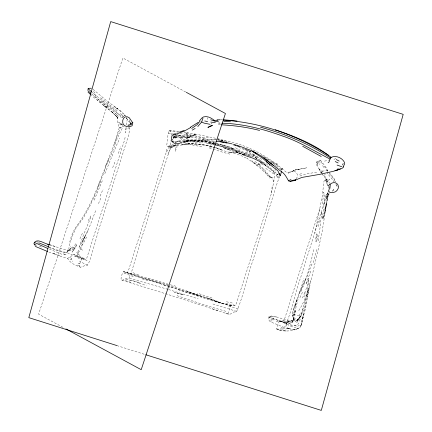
<?xml version="1.0" encoding="UTF-8"?>
<svg xmlns="http://www.w3.org/2000/svg" width="432" height="432" viewBox="0 0 432 432"><rect width="100%" height="100%" fill="white"/><g stroke="black" fill="none" stroke-linecap="round" stroke-linejoin="round"><path stroke-width="0.32" stroke-dasharray="2.16 1.62" d="M328.747 188.168L328.768 186.003M324.108 204.358L324.297 197.932L323.541 192.218L326.333 198.52L324.108 204.358L322.315 219.321L321.646 211.55L320.171 226.87L317.979 242.12M310.727 271.156L305.915 284.369L308.891 278.397L307.53 285.044L305.057 291.902L304.819 299.095L302.033 305.149L298.625 310.905M337.225 186.473L336.323 185.495L336.382 183.929M177.001 145.714L176.904 147.512L175.257 151.308L175.721 144.715L177.001 145.714L177.692 144.655M296.903 320.285L301.374 315.565L296.903 320.285L295.018 321.597L297.049 322.234L297.54 320.56L301.887 313.108L308.264 288.295C304.765 298.777 306.169 312.736 296.903 320.285L294.035 320.544L292.642 315.949L292.928 310.662L299.619 292.016L306.045 278.057L299.516 293.204L294.808 312.104L294.241 319.253L292.07 322.483L290.077 323.455L286.421 323.131L280.433 321.349L279.947 320.873L279.261 321.268L277.047 326.975L276.723 328.871L277.063 329.643C284.656 331.943 293.485 331.441 300.245 327.294L301.849 323.239L302.373 319.788L303.75 314.491L302.011 321.532L305.532 308.362L310.376 280.449M318.74 226.535L319.297 218.711M301.282 324.702L301.849 323.239L300.245 327.294L301.282 324.702L301.579 320.846L305.338 307.865L308.842 280.006M126.274 124.956L127.418 118.346M295.472 318.508L294.035 320.544C289.413 318.767 284.013 324.292 287.982 328.174L291.2 329.173L285.125 327.839L271.015 322.051L269.822 321.327L268.564 319.475L268.65 317.023C270.27 315.614 272.317 316.445 273.785 317.606L272.813 320.911L270.324 320.976M72.257 246.872L72.009 249.232L70.859 250.436L67.111 250.317L68.758 250.355L72.257 246.872L73.975 247.504L74.66 248.308M215.487 301.234L223.025 303.642L215.487 301.234C221.794 302.778 228.193 306.288 234.743 305.726L235.386 305.37L236.12 303.944L237.735 299.311L267.052 207.349L271.372 193.466L272.133 186.732M327.089 184.372L326.77 182.444L325.415 180.754L325.674 179.82L327.926 180.252L329.746 179.68L327.974 180.047L326.057 179.264L324.961 179.404L323.962 181.402L322.164 196.695L314.896 233.048M322.342 203.839L323.206 197.305M275.233 168.556L273.845 181.375L271.372 193.466M292.642 315.949L295.969 310.149L294.322 314.345L292.642 315.949L293.463 309.83L296.649 303.593M294.878 306.115L293.609 319.032L292.07 322.483M48.859 246.893C54.529 249.188 60.07 252.698 66.382 252.612L68.861 250.252C69.023 240.467 72.544 230.688 78.867 223.133C85.293 213.883 90.401 203.812 94.964 193.536C103.858 171.709 111.974 149.504 120.458 127.532L122.494 127.742L117.563 137.673L112.352 151.929L106.159 165.942L101.056 180.306L95.607 193.666L89.564 206.766L83.311 218.063L75.805 228.393L72.614 235.451L70.438 242.374M56.257 254.659L52.844 253.238L62.062 256.905L67.565 258.336C70.173 263.147 75.546 265.421 80.46 267.197L84.931 265.653L86.297 265.988L87.631 265.01L89.3 261.733L91.114 256.478L99.176 228.344L128.704 134.951L129.341 131.096L129.227 128.585L130.361 124.222L129.271 118.325M317.741 234.425L316.705 241.947L316.613 233.879L315.311 241.591M80.46 267.197L79.774 266.846C79.175 263.974 80.638 260.885 82.053 258.428L83.727 259.405L85.428 259.454L86.076 259.292L86.924 257.72L124.632 139.828L125.366 135.977M328.417 192.899L327.542 193.752L328.023 194.287L321.797 233.766L307.19 297.297L309.058 288.23M179.075 131.722L169.598 130.205L169.015 130.945L167.891 135.594L166.72 145.789L168.399 146.486L170.683 148.181L175.241 145.168L169.166 146.95L166.109 152.993M279.974 176.326L278.98 177.979L277.09 183.341L252.515 261.727C246.472 278.019 243.718 295.585 236.628 311.391L235.381 312.093L234.014 311.915L230.423 314.048L228.744 314.323L228.404 313.551L228.728 311.656L230.126 307.519L230.942 305.942L231.633 305.554L232.114 306.023M180.743 137.441C178.162 136.939 175.23 137.97 173.237 138.721L173.162 137.052L173.988 136.161L176.056 136.571L180.868 135.41L191.219 135.556L184.145 136.053M325.804 204.52L322.979 219.073M126.106 127.375L125.302 132.656L124.972 131.053M166.779 149.11L166.045 152.96L128.336 270.859L127.494 272.425L126.846 272.587L125.14 272.538L123.471 271.561C122.056 274.018 120.593 277.106 121.187 279.979C157.162 290.995 193.104 302.238 228.744 314.323M300.991 291.357C307.395 277.943 310.36 263.309 314.048 248.983M328.077 194.897L327.391 198.499L326.171 194.206L326.333 198.52M121.878 280.33L126.349 278.786L127.71 279.121L129.049 278.143L130.718 274.865L140.594 241.477L169.231 151.2L170.559 146.038L171.05 140.049M316.678 249.566L312.973 264.308M327.974 180.047L326.77 182.444M322.574 163.512L319.891 161.719L320.225 160.396L318.001 160.672L316.991 161.438L316.246 162.934L316.289 164.43L320.177 170.71L318.622 168.259M299.603 321.138L303.237 307.811M299.516 293.204L303.88 278.597M174.317 136.026L173.507 138.931M281.804 170.397L282.323 168.523L281.059 169.317L282.323 168.523M328.595 194.551L323.314 218.727L326.581 204.282L325.145 211.043L327.569 197.23L327.542 193.752L328.595 194.551L329.967 193.266M79.774 255.404L77.668 253.773L80.86 248.945L82.868 241.952L85.271 235.532M114.334 144.418L119.356 127.364C117.18 124.038 117.79 120.069 117.115 116.478L117.644 118.449L116.662 116.57L111.958 112.018L117.952 117.866L116.662 116.57M319.691 208.786L285.158 317.272L283.7 320.695L280.433 321.349M326.09 198.79L327.116 195.491M269.536 316.516L269.093 317.839L270.994 317.887L273.267 318.724M311.818 263.963L306.844 277.177M118.379 153.484L120.841 146.21M129.767 126.36L129.438 124.654L130.361 124.222L130.75 123.082L132.57 123.028M79.051 247.331L83.651 234.533L91.157 216.437M97.972 186.948L100.505 180.058M275.643 166.082L276.129 164.738L277.349 163.868L278.716 168.372M102.308 180.733L93.884 200.88M277.063 329.643L278.743 329.373L282.334 327.24L283.694 327.418L284.947 326.711C292.037 310.905 294.786 293.344 300.829 277.052L325.409 198.666L327.958 192.202M95.65 210.708C91.514 221.4 87.971 232.438 81.88 242.228L88.247 229.786M130.361 124.222L130.081 122.596L130.459 121.624M104.836 173.642L116.451 145.492L119.842 138.229M328.023 194.287L327.65 195.248L329.119 193.547L327.294 193.309L329.562 192.224M112.655 167.675L115.522 160.591M278.975 177.984L276.653 176.855L276.431 175.473L276.696 174.825L278.645 173.783M75.53 243.691L73.975 247.504L73.791 250.841L72.009 249.232L70.691 248.778L68.861 250.252M100.111 196.112L103.064 189.146M98.491 203.618L101.428 196.684M302.47 298.004L305.057 291.902M107.347 105.246L120.172 115.349L122.035 117.337L123.487 116.289L124.103 114.858L125.485 116.062M207.122 119.313L207.754 117.833M105.667 165.623L108.778 158.436M79.947 238.718L82.728 232.535M168.026 154.067L170.683 148.181L175.721 144.715M84.958 236.174L79.38 247.185M299.916 297.648L302.859 291.497M131.56 124.702L131.744 123.919L130.226 123.903L129.438 124.654L131.56 124.702L128.164 124.929L125.896 125.788M289.213 171.866L288.533 173.07L285.892 171.968C267.062 155.239 243.815 142.533 218.425 139.882M298.555 319.156L299.446 317.617L299.381 315.338L300.985 312.12M88.268 220.612L90.693 215.946M86.675 237.044L83.581 242.908L77.279 252.671L77.555 255.15L80.433 256.862L86.076 259.292M297.049 322.234L299.576 317.579M296.19 178.853L297.216 177.012L297.421 174.96L296.73 173.075C294.667 170.203 290.93 171.239 288.533 173.07L295.142 170.143L291.746 171.38M173.988 136.161L174.307 136.15M130.226 123.903L130.75 123.082L132.084 123.206M37.946 243.745L38.448 242.968M298.885 322.969L298.048 324.167L295.142 325.49L294.079 325.496M172.978 137.835L176.515 137.565L175.365 137.576L176.056 136.571L173.502 136.339M333.844 189.481L331.981 191.765L333.844 189.481L333.931 191.133M182.471 137.997L181.472 139.25L181.564 139.806L191.678 139.244L198.526 139.509L205.605 139.147L215.838 139.66M257.656 164.192L258.989 164.587L259.848 163.615L257.656 164.192L263.66 169.97L269.519 178.135M278.716 173.788L276.696 174.825L275.729 172.346C270.421 169.749 266.215 164.074 259.751 164.203L254.54 161.363M66.382 252.612L70.691 248.778L70.303 246.553M211.048 123.935L212.069 123.012M297.54 320.56L299.581 318.757M170.122 148.084L173.005 145.627L176.024 144.644M279.947 320.873L287.593 322.207L289.219 321.241L291.335 321.003L292.102 320.35M330.545 183.854L327.785 186.079L325.669 179.188M280.314 170.024L282.166 168.647M329.551 184.594L327.753 185.841M329.065 185.009L328.633 185.35L329.589 184.599M276.431 175.473L278.591 173.912M188.428 133.45L185.841 135.157M281.059 169.317L281.691 168.89M276.723 328.871L279.871 329.346L284.342 328.406L280.406 330.48L284.85 330.232L287.982 328.174L290.196 328.882M284.105 323.725L286.751 323.638L286.184 322.726L289.219 321.241M292.086 171.407L295.067 170.008L306.763 167.816L295.067 170.008L299.149 169.209L297.178 169.587M297.718 326.246L299.263 325.388M70.108 259.929L71.415 259.222L70.421 257.105L72.193 255.053L73.856 254.264L76.707 256.014L82.053 258.428M319.891 161.719L318.33 161.46L316.624 162.205L317.477 164.452L319.999 163.96M333.904 159.446L336.204 158.317M77.555 255.15L75.946 255.938L75.038 255.701L73.856 254.264M293.911 319.318L291.686 321.592L294.035 320.544L293.339 316.321L293.317 319.594L294.035 320.544M276.653 176.855L280.028 175.457M296.255 326.905L294.597 327.456L288.322 325.782M317.077 163.188L319.945 162.643M124.308 126.371L119.356 127.364L120.458 127.532M299.867 176.04L307.395 173.718L317.38 172.114M186.289 137.23L190.604 135.761M301.606 173.61L298.512 174.636M173.405 144.509L167.783 146.378L180.392 144.504M271.528 315.905L270.243 316.332C277.247 315.657 283.829 320.414 290.801 321.181L289.003 321.116L291.335 321.003M182.99 142.015L186.597 140.967L183.816 141.518C194.357 141.523 204.871 140.011 215.417 141.35M67.565 258.336L70.421 257.105L72.868 261.468M76.48 252.866L77.279 252.671L79.083 253.903M182.828 142.733C193.212 140.13 204.223 140.854 214.585 143.213M327.915 170.149L320.09 171.682M324.513 161.109L328.601 160.358M169.166 146.95L193.628 143.154M186.03 141.34L188.05 141.394M125.113 129.19L129.227 128.585M273.078 177.622L271.836 177.795L268.002 175.117L251.834 160.801L257.164 165.397L246.866 158.242M337.376 168.545L338.882 168.329M182.817 136.237L173.162 137.052M178.594 140.918L185.279 140.065L202.619 140.951L194.513 140.481L185.9 140.551C196.02 139.995 206.253 140.503 216.032 143.327M187.407 143.98L181.354 144.801C195.199 143.046 209.347 145.039 222.356 150.023L214.213 147.085M122.715 124.713L119.405 125.096L120.965 124.038L122.132 124.486M214.153 144.05L193.595 140.551L183.346 141.723L193.099 140.249L209.153 141.842M187.753 143.57L195.561 142.819L201.992 142.949M174.658 141.383L175.991 141.275M192.974 141.394L206.021 140.854M175.365 137.576L178.724 137.387M185.29 137.138L187.256 137.03M191.176 136.825L201.933 137.128L209.509 137.921M180.868 135.41L176.278 136.01L174.366 135.859M66.042 254.669L63.553 254.572M299.381 315.338L296.411 315.446L294.322 314.345M220.73 119.75L222.588 119.696M178.643 141.842L180.657 141.788M292.156 322.083L290.234 322.11L283.7 320.695M169.015 130.945L178.826 132.203M173.048 137.684L174.938 137.705M209.299 146.902L213.268 147.242M180.079 133.72L185.128 134.201M244.426 155.531L237.87 152.69L229.603 152.41L222.917 150.536L209.66 145.935L202.095 144.65L183.476 142.603L195.075 145.584L201.847 146.664M175.424 135.497L188.46 136.582M296.314 325.48L291.098 325.264L286.438 324.178M168.291 133.083L172.584 133.38M184.448 140.114L193.595 140.551M218.295 124.643L220.919 124.783M212.458 141.043L215.638 141.215M126.441 117.925L127.877 120.771L130.259 122.607M216.94 139.898L201.965 138.758M237.033 151.859L237.87 152.69L228.847 152.053L235.84 153.803L241.931 155.963L247.687 158.792M209.164 143.397L215.87 143.969M195.113 143.856L209.223 145.519L213.586 146.891M178.346 141.286L180.846 141.502M275.195 316.872L274.898 316.84L276.367 316.991M185.765 134.276L191.295 134.995M216.54 144.029L223.333 144.839L229.484 146.88L232.762 148.613M69.325 250.457L61.862 248.827L49.847 244.717M206.566 143.37L214.65 144.666M184.043 132.187L185.971 132.462M186.613 132.554L194.357 133.861M225.774 313.151L228.404 313.551M285.244 322.612L283.014 322.245L275.929 319.615M190.993 137.036C198.979 138.245 206.836 140.416 214.439 143.073M169.598 130.205L170.224 130.324L170.689 131.458L171.536 135.167M272.943 319.675L268.909 318.946M195.005 133.99L220.547 139.277L228.334 142.042M225.639 303.188L235.386 305.37M217.566 140.027L223.187 141.237M226.454 301.768L232.859 303.145M230.942 305.942L214.488 301.595L168.512 286.27L187.51 291.719L201.517 296.379L186.856 291.427L216.734 301.579L186.413 290.844L168.653 285.266M279.261 321.268L284.483 322.321L286.751 323.638L286.232 323.012M215.244 143.365L225.153 145.978L237.4 150.028M222.194 145.638L223.425 145.919M238.118 308.853L228.577 306.121M122.035 117.337L123.174 117.607M231.633 305.554L221.967 303.205L208.316 298.582M216.68 143.483L234.128 149.002M290.191 324.691L291.514 325.021M194.897 135.621L205.907 138.958M217.01 139.342L224.678 141.399M236.628 311.391L212.474 303.853M218.322 139.682L222.896 140.848M225.904 311.321L205.033 305.197L175.9 295.277M229.84 154.116L222.799 152.275L213.138 149.078M170.294 284.758L175.792 286.216M214.04 143.694L203.72 141.172L214.623 144.542L209.86 142.652M63.261 253.865L65.243 254.394M290.077 323.455L287.593 322.207M142.371 278.959L149.537 281.011M160.153 283.187L138.499 276.653L127.494 272.425M277.349 163.868L270.292 161.692M168.464 284.272L146.383 277.646M167.929 289.348L129.049 278.143M168.523 289.521L198.142 298.804M209.282 147.938L212.495 148.889M49.135 247.687L69.822 253.589L81.275 259.578M58.072 255.199L59.989 255.776M272.819 163.307L275.071 163.982L276.129 164.738M325.415 180.754L327.397 181.348L327.623 182.72L325.928 178.729L326.83 179.939L322.407 174.269M49.577 244.809L55.156 246.537M180.662 143.651L182.596 144.239M54.497 253.924L48.524 251.926M218.462 301.579L203.742 296.703M163.847 285.293L167.395 286.384M167.989 286.567L170.942 287.48M61.765 254.237L49.453 249.14M168.037 285.071L141.885 276.718L123.995 271.685M178.027 289.688L199.487 296.536M138.958 283.192L146.264 285.487M212.339 308.891L219.353 311.11M116.883 345.573L145.163 354.542M125.231 280.568L131.944 282.728M211.999 298.042L197.311 293.144M240.721 152.086L253.519 156.524L260.75 160.742M125.447 278.797L132.03 280.962M133.245 276.561L122.688 272.711M244.723 155.099L237.881 152.825L245.365 155.137L230.472 150.401L222.988 147.533M278.705 320.517L283.754 322.25M278.262 321.867L276.167 321.106M82.577 258.552L76.707 256.014M87.631 265.01L84.974 264.103L79.477 261.047M237.983 150.233L245.117 152.68L253.519 156.524M244.771 154.937L238.27 152.707L245.268 155.493M274.741 319.226L268.65 317.023M277.781 320.139L275.346 319.275M223.479 141.053L224.651 141.464M123.471 271.561L167.897 286.07L137.03 276.61L125.14 272.538M123.541 116.694L121.403 115.144L120.458 113.573M224.041 147.922L230.153 150.104L222.966 147.506M240.894 152.383L250.9 156.503M231.687 150.017L244.701 155.239M287.982 328.174L290.547 329.13M77.463 265.064L79.504 265.826M285.071 322.72L287.572 323.676M245.986 152.383L253.622 155.261L262.726 159.727M83.727 259.405L77.193 256.916L75.038 255.701M255.722 158.501L259.421 159.905L264.757 163.15L270.265 165.834M39.458 246.294L41.607 247.131M231.53 147.976L234.376 149.116M132.964 272.684L139.369 275.249M242.314 148.009L251.44 152.167L245.219 149.218L248.281 150.487M248.897 150.741L251.348 151.762M78.041 263.158L79.796 263.893M217.426 144.331L218.619 144.839M238.999 147.35C245.657 150.142 252.347 153.371 257.153 158.927L252.353 153.344L258.196 157.415M235.51 151.178L239.593 152.955M281.227 169.117L278.591 168.01L275.114 164.684L269.541 160.699M243.135 152.971L251.3 156.859M261.371 155.353L273.364 162.205M38.286 242.374L36.607 241.472M176.969 134.363C179.393 135.254 179.944 138.1 181.564 139.806M185.706 92.005L122.855 57.991L38.626 314.172L63.531 327.65M273.24 171.18L273.861 171.526L270.432 168.01L261.301 161.876M235.505 147.744L239.593 150.039M263.801 156.924L269.044 160.348M82.28 257.764L87.097 260.852M320.225 160.396L321.176 161.023L325.874 167.26L327.915 171.056M93.004 89.289L106.979 101.012L117.823 108.902L114.631 106.78C118.449 109.426 122.845 111.839 125.237 115.981L124.103 114.858M265.772 168.34L274.396 174.344M121.549 123.957L118.303 122.029L122.985 125.464M106.277 103.815C112.099 107.487 117.212 112.077 121.257 117.542M105.019 106.558L113.27 113.006L91.444 95.445M103.189 105.197L106.25 107.465L102.611 104.614M80.86 248.945L82.793 250.376M116.435 107.968L120.031 110.77L122.472 113.449M100.791 103.032L97.076 99.992M107.8 107.476L93.323 95.364M261.333 162.373L271.534 170.143L274.568 173.237M261.333 161.962L265.918 165.526L261.22 161.179M104.468 102.416L92.259 92.497M101.817 100.742L105.478 103.761M117.164 110.727L100.537 97.664M96.336 96.05L92.831 92.902M91.973 94.252L112.271 110.365L116.905 114.728M118.422 116.289L114.923 113.071M128.963 125.647L128.164 124.929L128.574 126.765M235.937 150.914L237.87 152.69M120.879 113.854L123.487 116.289M258.989 164.587L264.4 169.695L271.253 178.087L269.314 176.002L271.836 177.795L273.823 181.359L273.143 180.565M93.474 91.438L95.207 93.118M325.62 177.304L323.827 175.073M115.155 115.031L117.952 117.866M284.85 330.232L285.768 331.241M260.253 162.346L262.019 164.3L259.751 161.438M332.348 179.447L328.676 174.906M328.833 172.147L333.644 177.773L335.799 182.002M322.115 172.838L319.869 169.355M324.205 166.169L328.288 172.427M321.775 170.37L322.655 171.493M322.558 174.512L323.244 175.424M324.67 174.085L325.21 174.809M322.067 173.837L319.399 169.506M329.308 173.583L333.925 179.242L335.243 181.651M323.757 167.459L322.186 164.808M321.251 172.762L320.711 172.001L321.278 172.816M326.986 172.595L327.791 173.75M126.349 117.661L127.008 118.638L126.441 117.785M173.038 140.47L172.141 138.985L172.762 140.119M333.245 180.598L334.012 181.931M316.98 164.338L317.623 165.634M317.498 161.762L317.979 162.848M287.231 321.77L287.447 322.299M328.892 181.91L329.486 183.454M335.988 184.356L336.323 185.495M128.714 127.381L128.99 128.601M130.081 122.596L130.183 123.147M330.545 186.338L330.998 188.789M296.784 299.711L294.862 306.164L297.027 298.96L296.784 299.711M76.847 244.366L75.838 247.055L72.052 252.131L76.847 244.366M298.539 328.401L294.7 329.686L291.8 329.6L294.7 329.686L298.539 328.401M185.674 137.441L184.469 137.576L185.674 137.441M182.866 294.77L174.479 292.513L182.866 294.77M139.531 282.776L130.675 280.114L139.531 282.776"/><path stroke-width="0.65" d="M197.797 126.571L201.685 121.954L202.948 118.147M132.84 122.72L132.1 125.788L130.01 126.587L127.035 126.7L124.967 125.798L123.298 124.475L122.715 122.375L122.78 120.242L123.563 118.244L125.134 116.894L127.213 116.753L129.287 117.796L132.775 122.855M281.491 171.52L280.319 175.754L279.131 173.524M328.639 191.079L330.642 183.843C332.78 182.137 336.047 182.126 337.743 184.448L338.434 186.332L338.229 188.384L337.203 190.22L335.675 191.722C333.558 192.467 329.94 193.633 328.622 191.101M87.896 89.618L88.166 88.668L88.976 88.322L91.319 88.231M343.084 166.898L344.498 164.252L344.482 162.351C342.036 157.615 335.734 155.007 330.836 157.486L329.287 160.78L329.179 161.833L328.099 162.772M49.237 244.507C44.404 244.177 37.066 237.298 33.885 243.362L34.393 244.253M342.565 164.911L343.17 163.588M200.081 121.052L197.024 124.767L191.716 128.428M199.557 120.744L201.771 118.093L203.45 116.932C207.668 115.673 211.583 118.141 214.731 120.706L217.933 120.177M343.705 166.849L342.333 168.194L340.319 169.106L333.175 171.347L319.545 174.398L301.93 177.422L294.008 180.662L295.78 179.804C294.7 181.148 284.083 182.385 290.974 179.518M175.937 133.839L173.853 133.979L172.282 135.329L171.504 137.327L171.434 139.46L172.017 141.561L173.691 142.884L175.754 143.786L178.729 143.672L182.299 141.863M198.115 122.445L190.318 127.305M190.55 127.575L184.361 131.085L173.421 135.2M195.151 128.434L192.202 130.145M177.952 141.167L175.311 142.576M186.052 133.753L187.515 132.97M338.483 169.587L340.384 168.718M184.021 136.636L180.797 137.824M191.338 136.085L195.41 134.509L193.741 135.157M179.626 132.046L184.243 130.399M294.457 179.896L290.158 181.278M336.652 170.176L338.294 169.587L334.94 170.786M173.605 141.275L172.017 141.561M213.991 120.733L214.731 120.706M217.015 119.848L220.109 119.767M223.366 120.155C260.48 122.364 297.211 135 328.379 155.228M223.83 121.505L230.461 121.743M218.619 123.061L219.942 123.115M221.924 123.196C242.622 123.709 262.883 128.903 282.263 135.918C299.171 141.502 314.285 151.049 330.016 159.041M218.489 121.489L215.357 121.343L210.713 119.734M221.573 124.816C234.392 125.528 247.174 127.251 259.616 130.448M216.27 141.248L219.451 141.421M223.225 119.734L237.028 121.003M215.33 122.677L210.719 122.045M210.017 124.313L203.969 123.082L201.685 121.954M220.061 141.518L223.722 142.106M224.942 142.301L231.984 143.861M219.834 141.728L227.059 143.041M204.73 120.982L207.576 121.565M214.65 144.666L225.283 147.301L240.116 151.886M260.528 127.208C285.244 133.85 309.166 143.818 330.529 157.999M341.712 166.72L337.084 165.062M234.392 144.553L236.153 145.087M237.33 145.444L239.09 145.984M232.988 144.65L239.393 146.648M116.883 345.573L28.814 317.644L110.7 21.6L403.186 114.356L321.3 410.4L145.811 354.748M47.655 244.193L49.577 244.809M275.26 129.757C294.905 136.436 314.885 144.347 331.187 157.442M245.338 155.59L253.271 158.296L260.809 161.968M239.69 146.2L251.51 150.665M39.026 242.914L48.265 246.672M47.612 248.405L34.306 242.395M47.542 251.494L36.126 246.753L34.911 245.684M335.221 161.546L338.148 162.961M34.16 244.172L36.202 245.155M336.236 159.575L339.201 161.093M302.675 146.275L321.235 156.492M186.3 92.324L225.434 113.503L141.205 369.684L65.902 328.93M252.094 150.898C262.807 156.001 271.507 163.987 280.784 171.175C284.72 173.367 286.427 177.212 288.533 180.835M253.395 151.837L256.246 153.527M251.743 150.914L262.327 157.993L269.735 164.506M263.822 157.999L273.569 165.634M266.263 161.681L277.857 170.791L280.066 175.435M90.655 94.651L87.993 92.021M91.433 91.789L88.166 88.668M90.736 93.166L87.799 90.531M90.175 93.884L91.022 94.651M210.821 125.998L207.905 127.381L212.441 125.431L210.821 125.998M188.082 137.624L186.516 138.24L190.577 136.652L188.082 137.624"/></g></svg>
